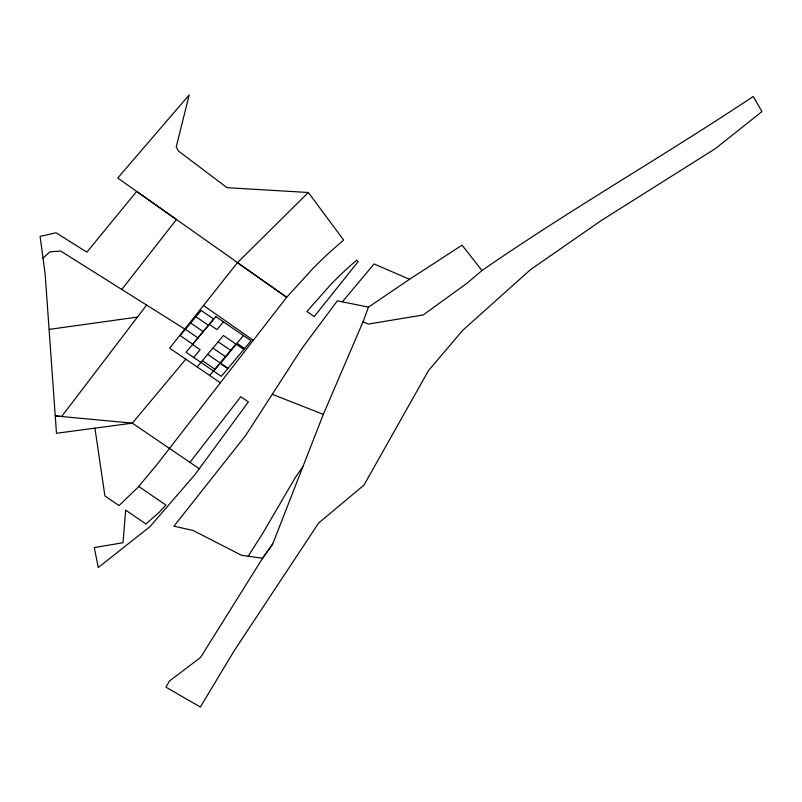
<?xml version="1.0" encoding="UTF-8"?>
<svg xmlns="http://www.w3.org/2000/svg" width="802" height="802" viewBox="0 0 802 802"><rect width="100%" height="100%" fill="white"/><g stroke="black" fill="none" stroke-linecap="round" stroke-linejoin="round"><path stroke-width="1.2" d="M363.015 321.843L368.489 307.136L409.541 279.296L462.062 245.131L481.972 270.525C570.362 209.362 663.825 156.039 753.289 96.451L761.9 111.618L715.414 148.591L601.239 220.54L530.433 269.703L462.684 330.344L428.509 370.584L364.018 485.04L318.615 523.054L234.184 650.763L200.35 707.023L165.984 687.214L169.342 681.129L200.54 657.47L262.605 558.212L272.73 543.957L323.326 414.373L363.015 321.843L368.459 324.058L423.215 314.955L467.255 283.046L481.972 270.525M368.489 307.136L337.351 300.81L301.823 348.539L245.843 435.195L173.954 526.192L193.041 530.453L241.522 555.285L248.149 556.207L262.785 533.3L295.236 477.661L302.976 466.453M272.73 543.977L262.605 558.212L248.149 556.207M138.666 486.433L165.904 505.039L159.197 512.348L145.904 523.987L125.643 510.122L123.027 542.753L94.305 547.555L98.255 567.525L149.934 526.703L195.016 474.543L248.369 401.912L240.77 396.729L189.914 462.353M146.596 305.061L61.664 416.509L55.268 415.927L132.35 423.145L199.287 468.739M94.917 428.148L104.912 495.907L119.037 505.591L137.854 487.426L157.142 464.338L286.665 297.281L312.289 269.201A385.251 339.837 -27.5 0 1 329.061 252.861L343.617 240.039L308.349 192.49L227.056 187.688L178.595 151.137L176.219 147.037L189.162 94.977L117.734 178.034L286.665 297.281L237.372 262.735L169.653 348.168L220.35 382.785M121.784 289.472L176.4 219.568L136.671 191.447L86.857 252.159L56.03 232.791L40.1 236.4L45.143 274.033L56.481 433.291L132.35 423.145L185.783 359.186M193.693 357.471L200.159 349.722L192.51 344.509M223.437 321.863L216.961 329.612L209.312 324.389M197.152 366.945L223.407 335.507L235.898 344.038L209.643 375.476M213.683 371.125L220.159 363.376L227.798 368.599M243.427 335.517L236.961 343.256L244.61 348.479M342.344 301.833L374.073 263.948L409.541 279.296M237.372 262.735L308.349 192.49M43.027 258.104L49.935 251.838L60.671 251.056L184.801 329.061M49.233 329.391L137.443 317.081M272.419 394.373L323.326 414.373M195.909 316.74L208.41 325.271M243.808 349.441L236.309 344.319L220.56 363.176L228.059 368.298M190.665 323.026L203.157 331.557M218.154 341.792L230.655 350.324M185.412 329.311L197.904 337.842M212.901 348.078L225.402 356.619M207.648 354.364L220.149 362.905M202.405 360.659L214.896 369.191M203.497 305.472L253.322 340.309M357.892 261.923L314.214 316.589L306.935 311.477L330.845 284.449A361.201 318.625 -27.5 0 1 349.682 266.294L356.78 260.048L357.892 261.923M201.162 310.454L180.159 335.597L192.66 344.128L213.663 318.985L201.162 310.454M215.788 316.64L186.044 352.248L221.332 376.349L251.076 340.74L215.788 316.64"/></g></svg>
